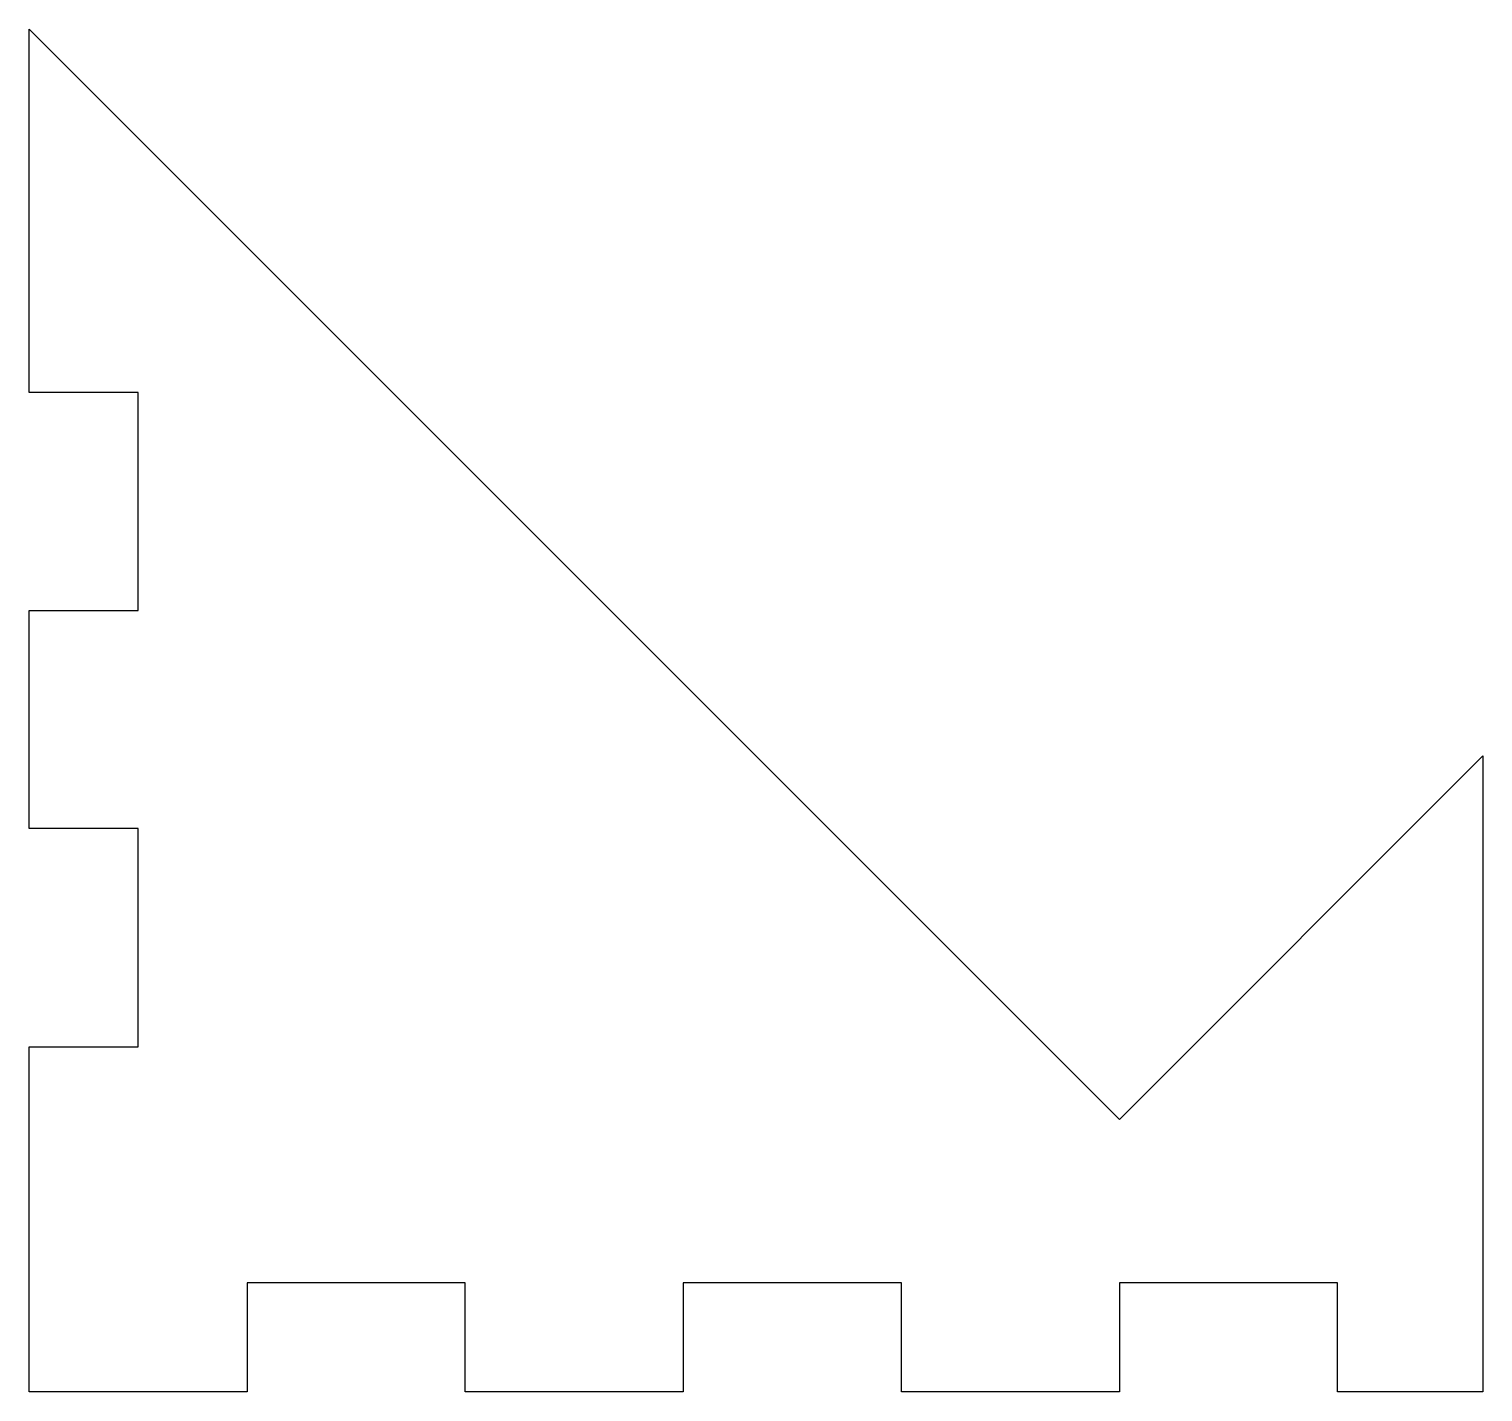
# Model space of a CAD drawing. Header units: millimetres. Extents: x 0 to 80, y 0 to 75.
import ezdxf

# ---------------------------------------------------------------- set-up
doc = ezdxf.new("R2010")
doc.units = ezdxf.units.MM
doc.layers.get('0').update_dxf_attribs({"linetype": 'CONTINUOUS'})

msp = doc.modelspace()

# ---------------------------------------------------------------- linework, layer by layer
msp.add_lwpolyline([(6, 55), (0, 55), (0, 75), (60, 15), (80, 35), (80, 0), (72, 0), (72, 6), (60, 6), (60, 0), (48, 0), (48, 6), (36, 6), (36, 0), (24, 0), (24, 6), (12, 6), (12, 0), (0, 0), (0, 19), (6, 19), (6, 31), (0, 31), (0, 43), (6, 43)], close=True)

doc.saveas('drawing.dxf')
